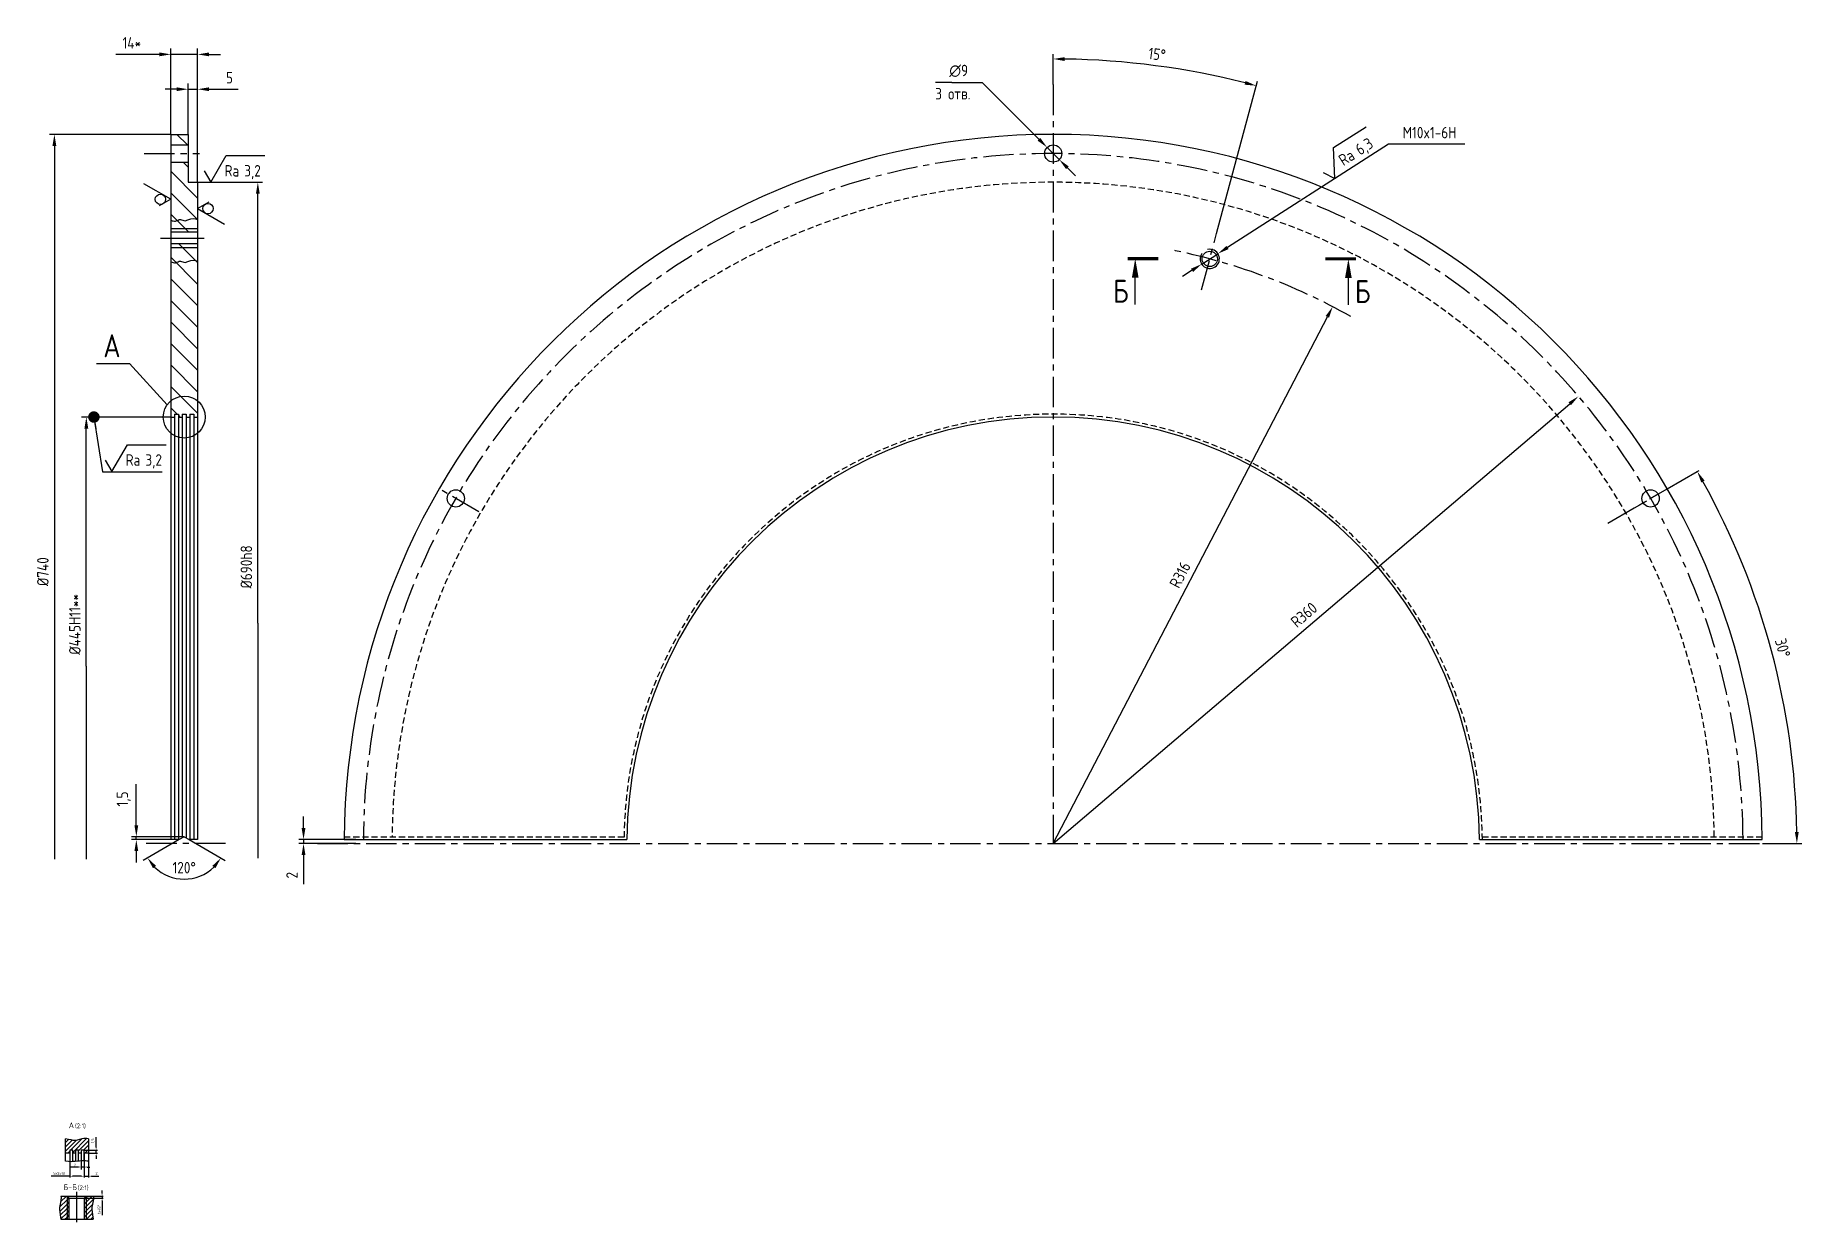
# Model space of a CAD drawing. Header units: millimetres. Extents: x -3764 to 1720, y -171 to 448.
# Drawn here: x 798 to 1720, y -171 to 448 of the extents above.
import ezdxf
from ezdxf.enums import TextEntityAlignment as Align

# ---------------------------------------------------------------- set-up
doc = ezdxf.new("R2010")
doc.units = ezdxf.units.MM
doc.header["$LTSCALE"] = 0.5
doc.linetypes.add('CENTER', pattern=[50.8, 31.75, -6.35, 6.35, -6.35])
doc.linetypes.add('HIDDEN', pattern=[9.525, 6.35, -3.175])
for name, color, linetype in [('Bord', 1, 'Continuous'), ('Cen', 5, 'CENTER'), ('Con', 6, 'Continuous'), ('Cont', 6, 'Continuous'), ('Dim', 7, 'Continuous'), ('Hatch', 2, 'Continuous'), ('Hide', 2, 'HIDDEN'), ('Text', 3, 'Continuous'), ('Textb', 6, 'Continuous')]:
    doc.layers.add(name, color=color, linetype=linetype)
doc.styles.add('Style1', font='romans.shx', dxfattribs={"width": 0.8})
doc.dimstyles.new('Copy of Dia2', dxfattribs={"dimscale": 2, "dimtxt": 3, "dimasz": 3, "dimexe": 1.25, "dimexo": 0.625, "dimgap": 1.5, "dimtad": 1, "dimtoh": 1, "dimdec": 0, "dimtxsty": 'Style1', "dimcen": 2.5, "dimse1": 1, "dimclrt": 3, "dimadec": 0, "dimazin": 0, "dimtfac": 1, "dimtdec": 0, "dimtmove": 0, "dimatfit": 2, "dimfxl": 1, "dimarcsym": 0})
doc.dimstyles.new('Dia_2', dxfattribs={"dimscale": 2, "dimtxt": 3, "dimasz": 3, "dimexe": 1.25, "dimexo": 0.625, "dimgap": 1.5, "dimtad": 1, "dimtoh": 1, "dimdec": 0, "dimtxsty": 'Style1', "dimcen": 2.5, "dimclrt": 3, "dimadec": 0, "dimazin": 0, "dimtfac": 1, "dimtdec": 0, "dimtmove": 0, "dimatfit": 3, "dimfxl": 1, "dimarcsym": 0})
doc.dimstyles.new('LIN 2', dxfattribs={"dimscale": 2, "dimtxt": 3, "dimasz": 3, "dimexe": 1.5, "dimexo": 0, "dimgap": 1.5, "dimtad": 1, "dimdec": 0, "dimrnd": 1, "dimdsep": 46, "dimtxsty": 'Style1', "dimcen": 0, "dimdle": 2, "dimclrd": 256, "dimclrt": 3, "dimadec": 0, "dimazin": 0, "dimtfac": 0.666667, "dimtdec": 0, "dimtmove": 0, "dimatfit": 2, "dimfxl": 1, "dimtvp": 0.833333, "dimtolj": 1, "dimtzin": 0, "dimarcsym": 0})
doc.dimstyles.new('Lin_0.5', dxfattribs={"dimscale": 0.5, "dimtxt": 3, "dimasz": 3, "dimexe": 1.25, "dimexo": 0, "dimgap": 1.5, "dimtad": 1, "dimtxsty": 'Style1', "dimcen": 2.5, "dimclrt": 3, "dimadec": 0, "dimazin": 0, "dimtfac": 1, "dimtmove": 0, "dimatfit": 3, "dimldrblk": 'DOT', "dimfxl": 1, "dimarcsym": 0})
doc.dimstyles.new('Lin_2', dxfattribs={"dimscale": 2, "dimtxt": 3, "dimasz": 3, "dimexe": 1.25, "dimexo": 0, "dimgap": 1.5, "dimtad": 1, "dimdec": 1, "dimtxsty": 'Style1', "dimcen": 2.5, "dimclrt": 3, "dimadec": 0, "dimazin": 0, "dimtfac": 1, "dimtdec": 1, "dimtmove": 0, "dimatfit": 3, "dimldrblk": 'DOT', "dimfxl": 1, "dimarcsym": 0})

# ---------------------------------------------------------------- blocks, each defined once
blk = doc.blocks.new('*D14')
at = {"layer": 'Defpoints', "color": 0, "transparency": 16777216}
for p in [(815.42, -158.36), (828.18, -157.36), (832.73, -158.36)]:
    blk.add_point(p, dxfattribs=at)
at = {"layer": 'Dim', "color": 0, "lineweight": -2, "transparency": 16777216}
for p, q in [((832.73, -155.86), (832.73, -154.36)), ((815.42, -158.36), (833.35, -158.36)), ((828.18, -157.36), (833.35, -157.36)), ((832.73, -157.36), (832.73, -158.36)), ((832.73, -159.86), (832.73, -167.2))]:
    blk.add_line(p, q, dxfattribs=at)
at = {"layer": 'Dim', "color": 0, "transparency": 16777216}
for points in [[(832.48, -155.86), (832.98, -155.86), (832.73, -157.36)], [(832.48, -159.86), (832.98, -159.86), (832.73, -158.36)]]:
    blk.add_solid(points, dxfattribs=at)
at = {"layer": 'Dim', "color": 3, "transparency": 16777216, "insert": (831.23, -164.28), "char_height": 1.5, "attachment_point": 5, "rotation": 90, "style": 'Style1'}
blk.add_mtext('1x45°', dxfattribs=at)
blk = doc.blocks.new('_Dot')
at = {"color": 0, "linetype": 'ByBlock', "lineweight": -2}
blk.add_line((-0.5, 0), (-1, 0), dxfattribs=at)
at = {"color": 0, "linetype": 'ByBlock', "const_width": 0.5}
blk.add_lwpolyline([(-0.25, 0, 1), (0.25, 0, 1)], format="xyb", close=True, dxfattribs=at)
blk = doc.blocks.new('*D16')
at = {"layer": 'Defpoints', "color": 0, "transparency": 16777216}
for p in [(825.66, -134.85), (823.38, -139.85), (825.66, -146.92)]:
    blk.add_point(p, dxfattribs=at)
at = {"layer": 'Dim', "color": 0, "lineweight": -2, "transparency": 16777216}
for p, q in [((825.66, -134.85), (825.66, -147.55)), ((821.88, -146.92), (820.38, -146.92)), ((823.38, -139.85), (823.38, -147.55)), ((823.38, -146.92), (825.66, -146.92)), ((827.16, -146.92), (830.96, -146.92))]:
    blk.add_line(p, q, dxfattribs=at)
at = {"layer": 'Dim', "color": 0, "transparency": 16777216}
for points in [[(821.88, -146.67), (821.88, -147.17), (823.38, -146.92)], [(827.16, -146.67), (827.16, -147.17), (825.66, -146.92)]]:
    blk.add_solid(points, dxfattribs=at)
at = {"layer": 'Dim', "color": 3, "transparency": 16777216, "insert": (829.81, -145.42), "char_height": 1.5, "attachment_point": 5, "style": 'Style1'}
blk.add_mtext('2', dxfattribs=at)
blk = doc.blocks.new('*D17')
at = {"layer": 'Defpoints', "color": 0, "transparency": 16777216}
for p in [(815.88, -134.85), (815.88, -146.92), (823.38, -139.85)]:
    blk.add_point(p, dxfattribs=at)
at = {"layer": 'Dim', "color": 0, "lineweight": -2, "transparency": 16777216}
for p, q in [((815.88, -134.85), (815.88, -147.55)), ((815.88, -146.92), (806.2, -146.92)), ((821.88, -146.92), (817.38, -146.92)), ((823.38, -139.85), (823.38, -147.55))]:
    blk.add_line(p, q, dxfattribs=at)
at = {"layer": 'Dim', "color": 0, "transparency": 16777216}
for points in [[(817.38, -146.67), (817.38, -147.17), (815.88, -146.92)], [(821.88, -146.67), (821.88, -147.17), (823.38, -146.92)]]:
    blk.add_solid(points, dxfattribs=at)
at = {"layer": 'Dim', "color": 3, "transparency": 16777216, "insert": (810.29, -145.42), "char_height": 1.5, "attachment_point": 5, "style": 'Style1'}
blk.add_mtext('5x2=10', dxfattribs=at)
blk = doc.blocks.new('*D18')
at = {"layer": 'Defpoints', "color": 0, "transparency": 16777216}
for p in [(823.38, -133.35), (825.63, -134.85), (829.62, -133.35)]:
    blk.add_point(p, dxfattribs=at)
at = {"layer": 'Dim', "color": 0, "lineweight": -2, "transparency": 16777216}
for p, q in [((829.62, -131.85), (829.62, -126.51)), ((823.38, -133.35), (830.25, -133.35)), ((825.63, -134.85), (830.25, -134.85)), ((829.62, -134.85), (829.62, -133.35)), ((829.62, -136.35), (829.62, -137.85))]:
    blk.add_line(p, q, dxfattribs=at)
at = {"layer": 'Dim', "color": 0, "transparency": 16777216}
for points in [[(829.37, -131.85), (829.87, -131.85), (829.62, -133.35)], [(829.37, -136.35), (829.87, -136.35), (829.62, -134.85)]]:
    blk.add_solid(points, dxfattribs=at)
at = {"layer": 'Dim', "color": 3, "transparency": 16777216, "insert": (827.98, -128.43), "char_height": 1.5, "attachment_point": 5, "rotation": 90, "style": 'Style1'}
blk.add_mtext('1,5', dxfattribs=at)
blk = doc.blocks.new('ZNAK01')
at = {"layer": 'Textb', "style": 'Style1', "width": 0.8}
blk.add_attdef('А', text='', height=6, dxfattribs=at).set_placement((4, 0), align=Align.RIGHT)
blk.add_attdef('SC(1)', (5.1, 0), '', height=5, dxfattribs=at)
blk = doc.blocks.new('ZNAK02')
at = {"layer": 'Textb', "style": 'Style1', "width": 0.8}
blk.add_attdef('А-А', text='', height=6, dxfattribs=at).set_placement((13.9, -0.1), align=Align.RIGHT)
blk.add_attdef('SC(1)', (14.9, -0.1), '', height=5, dxfattribs=at)
blk = doc.blocks.new('*D42')
at = {"layer": 'Defpoints', "color": 0, "transparency": 16777216}
for p in [(1415.01, 334.42), (1406.59, 329.02)]:
    blk.add_point(p, dxfattribs=at)
at = {"layer": 'Dim', "color": 0, "lineweight": -2, "transparency": 16777216}
for p, q in [((1504.11, 391.63), (1420.06, 337.66)), ((1543.91, 391.63), (1504.11, 391.63)), ((1406.59, 329.02), (1415.01, 334.42)), ((1401.54, 325.77), (1396.49, 322.53))]:
    blk.add_line(p, q, dxfattribs=at)
at = {"layer": 'Dim', "color": 0, "transparency": 16777216}
for points in [[(1419.52, 338.5), (1420.6, 336.82), (1415.01, 334.42)], [(1401, 326.62), (1402.08, 324.93), (1406.59, 329.02)]]:
    blk.add_solid(points, dxfattribs=at)
at = {"layer": 'Dim', "color": 3, "transparency": 16777216, "insert": (1525.51, 397.63), "char_height": 6, "attachment_point": 5, "style": 'Style1'}
blk.add_mtext('M10x1-6H', dxfattribs=at)
blk = doc.blocks.new('sherISO_03')
at = {"layer": 'Text'}
blk.add_line((4.04, 7), (14.12, 7), dxfattribs=at)
blk.add_lwpolyline([(-1.73, 3), (0, 0), (4.04, 7)], dxfattribs=at)
at = {"layer": 'Text', "style": 'Style1', "width": 0.8}
blk.add_text('Ra', height=3, dxfattribs=at).set_placement((3.58, 1.5))
blk.add_attdef('6,3', (8.73, 1.5), '', height=3, dxfattribs=at)
blk = doc.blocks.new('razrez06')
at = {"layer": 'Text', "const_width": 0.8}
blk.add_lwpolyline([(2, 0), (-6, 0)], dxfattribs=at)
at = {"layer": 'Text'}
blk.add_lwpolyline([(0, 0, 0, 1.76, 0), (0, -5, 1.76, 1.76, 0)], format="xyseb", dxfattribs=at)
blk.add_lwpolyline([(0, -12), (0, -5)], dxfattribs=at)
at = {"layer": 'Textb', "style": 'Style1', "width": 0.8}
blk.add_attdef('А', (1.7, -11.5), '', height=6, dxfattribs=at)
blk = doc.blocks.new('razrez05')
at = {"layer": 'Text', "const_width": 0.8}
blk.add_lwpolyline([(-2, 0), (6, 0)], dxfattribs=at)
at = {"layer": 'Text'}
blk.add_lwpolyline([(0, 0, 0, 1.76, 0), (0, -5, 1.76, 1.76, 0)], format="xyseb", dxfattribs=at)
blk.add_lwpolyline([(0, -12), (0, -5)], dxfattribs=at)
at = {"layer": 'Textb', "style": 'Style1', "width": 0.8}
blk.add_attdef('А', text='', height=6, dxfattribs=at).set_placement((-1.7, -11.5, 39), align=Align.RIGHT)
blk = doc.blocks.new('*D43')
at = {"layer": 'Defpoints', "color": 0, "transparency": 16777216}
for p in [(1325.89, 389.88), (1332.25, 383.52)]:
    blk.add_point(p, dxfattribs=at)
at = {"layer": 'Dim', "color": 0, "lineweight": -2, "transparency": 16777216}
for p, q in [((1276.11, 423.83), (1291.93, 423.83)), ((1291.93, 423.83), (1321.64, 394.12)), ((1332.25, 383.52), (1325.89, 389.88)), ((1336.49, 379.27), (1340.74, 375.03))]:
    blk.add_line(p, q, dxfattribs=at)
at = {"layer": 'Dim', "color": 0, "transparency": 16777216}
for points in [[(1322.35, 394.83), (1320.94, 393.42), (1325.89, 389.88)], [(1337.2, 379.98), (1335.79, 378.57), (1332.25, 383.52)]]:
    blk.add_solid(points, dxfattribs=at)
at = {"layer": 'Dim', "color": 3, "transparency": 16777216, "insert": (1279.76, 429.83), "char_height": 6, "attachment_point": 5, "style": 'Style1'}
blk.add_mtext('∅9', dxfattribs=at)
blk = doc.blocks.new('*D44')
at = {"layer": 'Defpoints', "color": 0, "transparency": 16777216}
for p in [(1400.15, 429.82), (1329.07, 422.66), (1414.37, 345.05), (1406.49, 315.63), (1329.07, 26.7)]:
    blk.add_point(p, dxfattribs=at)
at = {"layer": 'Dim', "color": 0, "linetype": 'ByBlock', "lineweight": -2, "transparency": 16777216}
for p, q in [((1329.07, 422.66), (1329.07, 438.54)), ((1414.37, 345.05), (1435.66, 424.5))]:
    blk.add_line(p, q, dxfattribs=at)
blk.add_arc((1329.07, 26.7), 409.34, 75.83983, 89.16017, dxfattribs=at)
at = {"layer": 'Dim', "color": 0, "transparency": 16777216}
for points in [[(1335.06, 434.99), (1335.08, 436.99), (1329.07, 436.04)], [(1429.46, 424.57), (1428.96, 422.63), (1435.01, 422.09)]]:
    blk.add_solid(points, dxfattribs=at)
at = {"layer": 'Dim', "color": 3, "transparency": 16777216, "insert": (1383.28, 438.48), "char_height": 6, "attachment_point": 5, "rotation": 352.5, "style": 'Style1'}
blk.add_mtext('15°', dxfattribs=at)
blk = doc.blocks.new('*D45')
at = {"layer": 'Defpoints', "color": 0, "transparency": 16777216}
for p in [(1474.91, 306.78), (1329.07, 26.7)]:
    blk.add_point(p, dxfattribs=at)
at = {"layer": 'Dim', "color": 0, "lineweight": -2, "transparency": 16777216}
blk.add_line((1329.07, 26.7), (1472.14, 301.46), dxfattribs=at)
at = {"layer": 'Dim', "color": 0, "transparency": 16777216}
blk.add_solid([(1471.26, 301.92), (1473.03, 301), (1474.91, 306.78)], dxfattribs=at)
at = {"layer": 'Dim', "color": 3, "transparency": 16777216, "insert": (1395.28, 166.85), "char_height": 6, "attachment_point": 5, "rotation": 62.49328, "style": 'Style1'}
blk.add_mtext('R316', dxfattribs=at)
blk = doc.blocks.new('*D46')
at = {"layer": 'Defpoints', "color": 0, "transparency": 16777216}
for p in [(1649.48, 211.73), (1711.28, 94.1), (945.13, 26.7), (1329, 26.7), (1712.88, 26.7)]:
    blk.add_point(p, dxfattribs=at)
at = {"layer": 'Dim', "color": 0, "lineweight": -2, "transparency": 16777216}
blk.add_line((1714.13, 26.7), (1719.68, 26.7), dxfattribs=at)
blk.add_arc((1329, 26.7), 388.17, 0.88563, 29.11437, dxfattribs=at)
at = {"layer": 'Dim', "color": 0, "transparency": 16777216}
for points in [[(1667.26, 215.07), (1669, 216.06), (1665.17, 220.78)], [(1718.13, 32.7), (1716.13, 32.69), (1717.18, 26.7)]]:
    blk.add_solid(points, dxfattribs=at)
at = {"layer": 'Dim', "color": 3, "transparency": 16777216, "insert": (1709.75, 128.72), "char_height": 6, "attachment_point": 5, "rotation": 285, "style": 'Style1'}
blk.add_mtext('30°', dxfattribs=at)
blk = doc.blocks.new('*D47')
at = {"layer": 'Defpoints', "color": 0, "transparency": 16777216}
for p in [(1603.2, 260.04), (1329.07, 26.7)]:
    blk.add_point(p, dxfattribs=at)
at = {"layer": 'Dim', "color": 0, "lineweight": -2, "transparency": 16777216}
blk.add_line((1329.07, 26.7), (1598.64, 256.16), dxfattribs=at)
at = {"layer": 'Dim', "color": 0, "transparency": 16777216}
blk.add_solid([(1597.99, 256.92), (1599.28, 255.39), (1603.2, 260.04)], dxfattribs=at)
at = {"layer": 'Dim', "color": 3, "transparency": 16777216, "insert": (1459.96, 145.99), "char_height": 6, "attachment_point": 5, "rotation": 40.40501, "style": 'Style1'}
blk.add_mtext('R360', dxfattribs=at)
blk = doc.blocks.new('*D48')
at = {"layer": 'Defpoints', "color": 0, "transparency": 16777216}
for p in [(868.58, 438.44), (868.58, 396.7), (882.58, 371.7)]:
    blk.add_point(p, dxfattribs=at)
at = {"layer": 'Dim', "lineweight": -2, "transparency": 16777216}
for p, q in [((862.58, 438.44), (839.84, 438.44)), ((882.58, 438.44), (868.58, 438.44)), ((888.58, 438.44), (894.58, 438.44))]:
    blk.add_line(p, q, dxfattribs=at)
at = {"layer": 'Dim', "color": 0, "lineweight": -2, "transparency": 16777216}
for p, q in [((868.58, 396.7), (868.58, 441.44)), ((882.58, 371.7), (882.58, 441.44))]:
    blk.add_line(p, q, dxfattribs=at)
at = {"layer": 'Dim', "transparency": 16777216}
for points in [[(862.58, 439.44), (862.58, 437.44), (868.58, 438.44)], [(888.58, 439.44), (888.58, 437.44), (882.58, 438.44)]]:
    blk.add_solid(points, dxfattribs=at)
at = {"layer": 'Dim', "color": 3, "transparency": 16777216, "insert": (848.21, 444.44), "char_height": 6, "attachment_point": 5, "style": 'Style1'}
blk.add_mtext('\\A1;14*', dxfattribs=at)
blk = doc.blocks.new('sherISO_09')
at = {"layer": 'Text'}
for q in [(4.04, 7), (-1.73, 3)]:
    blk.add_line((0, 0), q, dxfattribs=at)
blk.add_circle((0, 2.71), 1.35, dxfattribs=at)
blk = doc.blocks.new('*D49')
at = {"layer": 'Defpoints', "color": 0, "transparency": 16777216}
for p in [(872.98, 28.7), (875.58, 30.2), (875.58, 30.2), (878.18, 28.7), (868.01, 9.4)]:
    blk.add_point(p, dxfattribs=at)
at = {"layer": 'Dim', "color": 0, "lineweight": -2, "transparency": 16777216}
for p, q in [((872.98, 28.7), (854.24, 17.88)), ((878.18, 28.7), (896.91, 17.88))]:
    blk.add_line(p, q, dxfattribs=at)
blk.add_arc((875.58, 30.2), 22.14, 225.57825, 314.42175, dxfattribs=at)
at = {"layer": 'Dim', "color": 0, "transparency": 16777216}
for points in [[(859.29, 13.77), (860.88, 15), (856.41, 19.13)], [(890.28, 15), (891.86, 13.77), (894.75, 19.13)]]:
    blk.add_solid(points, dxfattribs=at)
at = {"layer": 'Dim', "color": 3, "transparency": 16777216, "insert": (875.58, 14.06), "char_height": 6, "attachment_point": 5, "style": 'Style1'}
blk.add_mtext('120°', dxfattribs=at)
blk = doc.blocks.new('*D50')
at = {"layer": 'Defpoints', "color": 0, "transparency": 16777216}
for p in [(850.59, 30.2), (868.58, 28.7), (875.58, 30.2)]:
    blk.add_point(p, dxfattribs=at)
at = {"layer": 'Dim', "color": 0, "lineweight": -2, "transparency": 16777216}
for p, q in [((850.59, 36.2), (850.59, 57.57)), ((875.58, 30.2), (848.09, 30.2)), ((868.58, 28.7), (848.09, 28.7)), ((850.59, 28.7), (850.59, 30.2)), ((850.59, 22.7), (850.59, 16.7))]:
    blk.add_line(p, q, dxfattribs=at)
at = {"layer": 'Dim', "color": 0, "transparency": 16777216}
for points in [[(849.59, 36.2), (851.59, 36.2), (850.59, 30.2)], [(849.59, 22.7), (851.59, 22.7), (850.59, 28.7)]]:
    blk.add_solid(points, dxfattribs=at)
at = {"layer": 'Dim', "color": 3, "transparency": 16777216, "insert": (844.02, 49.88), "char_height": 6, "attachment_point": 5, "rotation": 90, "style": 'Style1'}
blk.add_mtext('1,5', dxfattribs=at)
blk = doc.blocks.new('*D51')
at = {"layer": 'Defpoints', "color": 0, "transparency": 16777216}
for p in [(824.5, 249.2), (868.58, 249.2), (829.6, 119.2)]:
    blk.add_point(p, dxfattribs=at)
at = {"layer": 'Dim', "color": 0, "lineweight": -2, "transparency": 16777216}
for p, q in [((868.58, 249.2), (822, 249.2)), ((824.5, 119.2), (824.5, 243.2))]:
    blk.add_line(p, q, dxfattribs=at)
at = {"layer": 'Dim', "color": 0, "transparency": 16777216}
blk.add_solid([(823.5, 243.2), (825.5, 243.2), (824.5, 249.2)], dxfattribs=at)
at = {"layer": 'Dim', "color": 3, "transparency": 16777216, "insert": (818.5, 141.02), "char_height": 6, "attachment_point": 5, "rotation": 90, "style": 'Style1'}
blk.add_mtext('%%c445H11**', dxfattribs=at)
blk = doc.blocks.new('_None')
blk = doc.blocks.new('sherISO_04')
at = {"layer": 'Text'}
blk.add_line((4.04, 7), (14.12, 7), dxfattribs=at)
blk.add_lwpolyline([(-1.73, 3), (0, 0), (4.04, 7)], dxfattribs=at)
at = {"layer": 'Text', "style": 'Style1', "width": 0.8}
blk.add_text('Ra', height=3, dxfattribs=at).set_placement((3.58, 1.5))
blk.add_attdef('3,2', (8.73, 1.5), '', height=3, dxfattribs=at)
blk = doc.blocks.new('*D52')
at = {"layer": 'Defpoints', "color": 0, "transparency": 16777216}
for p in [(882.58, 420.25), (877.58, 396.7), (882.58, 396.7)]:
    blk.add_point(p, dxfattribs=at)
at = {"layer": 'Dim', "lineweight": -2, "transparency": 16777216}
for p, q in [((871.58, 420.25), (865.58, 420.25)), ((877.58, 420.25), (882.58, 420.25)), ((888.58, 420.25), (903.78, 420.25))]:
    blk.add_line(p, q, dxfattribs=at)
at = {"layer": 'Dim', "color": 0, "lineweight": -2, "transparency": 16777216}
for p, q in [((877.58, 396.7), (877.58, 423.25)), ((882.58, 396.7), (882.58, 423.25))]:
    blk.add_line(p, q, dxfattribs=at)
at = {"layer": 'Dim', "transparency": 16777216}
for points in [[(871.58, 421.25), (871.58, 419.25), (877.58, 420.25)], [(888.58, 421.25), (888.58, 419.25), (882.58, 420.25)]]:
    blk.add_solid(points, dxfattribs=at)
at = {"layer": 'Dim', "color": 3, "transparency": 16777216, "insert": (899.18, 426.25), "char_height": 6, "attachment_point": 5, "style": 'Style1'}
blk.add_mtext('\\A1;5', dxfattribs=at)
blk = doc.blocks.new('*D53')
at = {"layer": 'Defpoints', "color": 0, "transparency": 16777216}
for p in [(882.58, 371.7), (914, 371.7), (886.67, 141.7)]:
    blk.add_point(p, dxfattribs=at)
at = {"layer": 'Dim', "color": 0, "lineweight": -2, "transparency": 16777216}
for p, q in [((882.58, 371.7), (916.5, 371.7)), ((914, 141.7), (914, 365.7))]:
    blk.add_line(p, q, dxfattribs=at)
at = {"layer": 'Dim', "color": 0, "transparency": 16777216}
blk.add_solid([(913, 365.7), (915, 365.7), (914, 371.7)], dxfattribs=at)
at = {"layer": 'Dim', "color": 3, "transparency": 16777216, "insert": (908, 170.99), "char_height": 6, "attachment_point": 5, "rotation": 90, "style": 'Style1'}
blk.add_mtext('%%c690h8', dxfattribs=at)
blk = doc.blocks.new('*D54')
at = {"layer": 'Defpoints', "color": 0, "transparency": 16777216}
for p in [(868.58, 396.7), (807.82, 146.7), (829.6, 146.7)]:
    blk.add_point(p, dxfattribs=at)
at = {"layer": 'Dim', "color": 0, "lineweight": -2, "transparency": 16777216}
for p, q in [((868.58, 396.7), (805.32, 396.7)), ((807.82, 390.7), (807.82, 146.7))]:
    blk.add_line(p, q, dxfattribs=at)
at = {"layer": 'Dim', "color": 0, "transparency": 16777216}
blk.add_solid([(806.82, 390.7), (808.82, 390.7), (807.82, 396.7)], dxfattribs=at)
at = {"layer": 'Dim', "color": 3, "transparency": 16777216, "insert": (801.82, 168.54), "char_height": 6, "attachment_point": 5, "rotation": 90, "style": 'Style1'}
blk.add_mtext('%%c740', dxfattribs=at)
blk = doc.blocks.new('*D55')
at = {"layer": 'Defpoints', "color": 0, "transparency": 16777216}
for p in [(965.1, 28.7), (937.85, 26.7), (965.1, 26.7)]:
    blk.add_point(p, dxfattribs=at)
at = {"layer": 'Dim', "color": 0, "lineweight": -2, "transparency": 16777216}
for p, q in [((937.85, 34.7), (937.85, 40.7)), ((965.1, 28.7), (935.35, 28.7)), ((937.85, 28.7), (937.85, 26.7)), ((965.1, 26.7), (935.35, 26.7)), ((937.85, 20.7), (937.85, 5.5))]:
    blk.add_line(p, q, dxfattribs=at)
at = {"layer": 'Dim', "color": 0, "transparency": 16777216}
for points in [[(936.85, 34.7), (938.85, 34.7), (937.85, 28.7)], [(936.85, 20.7), (938.85, 20.7), (937.85, 26.7)]]:
    blk.add_solid(points, dxfattribs=at)
at = {"layer": 'Dim', "color": 3, "transparency": 16777216, "insert": (931.85, 10.1), "char_height": 6, "attachment_point": 5, "rotation": 90, "style": 'Style1'}
blk.add_mtext('2', dxfattribs=at)

msp = doc.modelspace()

# ---------------------------------------------------------------- hatches: boundary and pattern name
at = {"layer": 'Hatch'}
h = msp.add_hatch(dxfattribs=at)
h.set_pattern_fill('ANSI31', color=256, scale=2.5, angle=90, style=0)
h.paths.add_polyline_path([(877.578, 396.698), (868.578, 396.698), (868.578, 391.198), (877.578, 391.198)])
edge = h.paths.add_edge_path()
edge.add_line((877.578, 382.198), (868.578, 382.198))
edge.add_line((868.578, 382.198), (868.578, 351.877))
edge.add_spline(control_points=[(868.578, 351.877), (869.431, 351.589), (871.162, 351.004), (873.551, 352.932), (875.913, 351.095), (878.761, 353.013), (881.004, 352.763), (882.578, 352.352)], knot_values=[0, 0, 0, 0, 2.5612789, 5.2022259, 7.6945118, 9.7749661, 14.4352393, 14.4352393, 14.4352393, 14.4352393], degree=3, periodic=0)
edge.add_line((882.578, 352.352), (882.578, 371.698))
edge.add_line((882.578, 371.698), (877.578, 371.698))
edge.add_line((877.578, 371.698), (877.578, 382.198))
edge = h.paths.add_edge_path()
edge.add_spline(control_points=[(882.578, 352.352), (881.004, 352.763), (878.761, 353.013), (875.913, 351.095), (873.551, 352.932), (871.162, 351.004), (869.431, 351.589), (868.578, 351.877)], knot_values=[0, 0, 0, 0, 4.6602732, 6.7407275, 9.2330133, 11.8739604, 14.4352393, 14.4352393, 14.4352393, 14.4352393], degree=3, periodic=0)
edge.add_line((868.578, 351.877), (868.578, 347.622))
edge.add_line((868.578, 347.622), (882.578, 347.622))
edge.add_line((882.578, 347.622), (882.578, 352.352))
h.paths.add_polyline_path([(882.578, 347.622), (868.578, 347.622), (868.578, 345.622), (882.578, 345.622)])
h.paths.add_polyline_path([(882.578, 339.622), (868.578, 339.622), (868.578, 337.622), (882.578, 337.622)])
edge = h.paths.add_edge_path()
edge.add_line((882.578, 337.622), (868.578, 337.622))
edge.add_line((868.578, 337.622), (868.578, 330.153))
edge.add_spline(control_points=[(868.578, 330.153), (869.431, 329.865), (871.162, 329.28), (873.551, 331.209), (875.913, 329.372), (878.761, 331.29), (881.004, 331.04), (882.578, 330.629)], knot_values=[0, 0, 0, 0, 2.5612789, 5.2022259, 7.6945118, 9.7749661, 14.4352393, 14.4352393, 14.4352393, 14.4352393], degree=3, periodic=0)
edge.add_line((882.578, 330.629), (882.578, 337.622))
edge = h.paths.add_edge_path()
edge.add_spline(control_points=[(882.578, 330.629), (881.004, 331.04), (878.761, 331.29), (875.913, 329.372), (873.551, 331.209), (871.162, 329.28), (869.431, 329.865), (868.578, 330.153)], knot_values=[0, 0, 0, 0, 4.6602732, 6.7407275, 9.2330133, 11.8739604, 14.4352393, 14.4352393, 14.4352393, 14.4352393], degree=3, periodic=0)
edge.add_line((868.578, 330.153), (868.578, 257.603))
edge.add_arc((875.578, 249.198), 10.938, 50.209227, 129.790773, ccw=False)
edge.add_line((882.578, 257.603), (882.578, 330.629))
h.paths.add_polyline_path([(868.578, 257.603), (868.578, 249.198), (870.578, 249.198), (870.578, 250.698), (872.578, 250.698), (872.578, 249.198), (874.578, 249.198), (874.578, 250.698), (876.578, 250.698), (876.578, 249.198), (878.578, 249.198), (878.578, 250.698), (880.578, 250.698), (880.578, 249.198), (882.578, 249.198), (882.578, 257.603, 0.3619039)])
h = msp.add_hatch(dxfattribs=at)
h.set_pattern_fill('ANSI31', color=256, scale=0.5, angle=180, style=0)
h.set_pattern_definition([(225, (1625.7961, -242.1077), (1.122532, -1.122532), [])])
edge = h.paths.add_edge_path()
edge.add_spline(control_points=[(825.631, -127.364), (824.173, -127.285), (822.184, -127.146), (818.843, -128.986), (815.963, -127.768), (813.631, -127.451)], knot_values=[3.5392011, 3.5392011, 3.5392011, 3.5392011, 4.956385, 9.6903332, 13.7734699, 13.7734699, 13.7734699, 13.7734699], degree=3, periodic=0)
edge.add_line((813.631, -127.451), (813.631, -134.849))
edge.add_line((813.631, -134.849), (815.881, -134.849))
edge.add_line((815.881, -134.849), (815.881, -133.349))
edge.add_line((815.881, -133.349), (817.381, -133.349))
edge.add_line((817.381, -133.349), (817.381, -134.849))
edge.add_line((817.381, -134.849), (818.881, -134.849))
edge.add_line((818.881, -134.849), (818.881, -133.349))
edge.add_line((818.881, -133.349), (820.381, -133.349))
edge.add_line((820.381, -133.349), (820.381, -134.849))
edge.add_line((820.381, -134.849), (821.881, -134.849))
edge.add_line((821.881, -134.849), (821.881, -133.349))
edge.add_line((821.881, -133.349), (823.381, -133.349))
edge.add_line((823.381, -133.349), (823.381, -134.849))
edge.add_line((823.381, -134.849), (825.631, -134.849))
edge.add_line((825.631, -134.849), (825.631, -127.364))

# ---------------------------------------------------------------- linework, layer by layer
at = {"layer": 'Bord'}
for p, q in [((868.578, 347.622), (882.578, 347.622)), ((868.578, 337.622), (882.578, 337.622)), ((814.416, -157.362), (814.416, -169.362)), ((824.416, -157.362), (824.416, -169.362))]:
    msp.add_line(p, q, dxfattribs=at)
msp.add_arc((1410.8, 331.718), 5, 145.522295, 103.349797, dxfattribs=at)
for points, knots in [([(868.578, 351.877), (869.431, 351.589), (871.162, 351.004), (873.551, 352.932), (875.913, 351.095), (878.761, 353.013), (881.004, 352.763), (882.578, 352.352)], [0, 0, 0, 0, 2.5612789, 5.2022259, 7.6945118, 9.7749661, 14.4352393, 14.4352393, 14.4352393, 14.4352393]), ([(868.578, 330.153), (869.431, 329.865), (871.162, 329.28), (873.551, 331.209), (875.913, 329.372), (878.761, 331.29), (881.004, 331.04), (882.578, 330.629)], [0, 0, 0, 0, 2.5612789, 5.2022259, 7.6945118, 9.7749661, 14.4352393, 14.4352393, 14.4352393, 14.4352393]), ([(825.631, -127.364), (824.173, -127.285), (822.184, -127.146), (818.843, -128.986), (815.963, -127.768), (813.631, -127.451)], [3.5392011, 3.5392011, 3.5392011, 3.5392011, 4.956385, 9.6903332, 13.7734699, 13.7734699, 13.7734699, 13.7734699]), ([(825.631, -139.077), (824.173, -138.998), (822.184, -138.859), (818.881, -139.201), (815.963, -139.481), (813.631, -139.164)], [3.5392011, 3.5392011, 3.5392011, 3.5392011, 4.956385, 9.6903332, 13.7734699, 13.7734699, 13.7734699, 13.7734699]), ([(811.27, -157.362), (811.351, -158.15), (811.278, -160.169), (810.126, -163.457), (810.761, -165.928), (811.137, -169.362)], [2.7691199, 2.7691199, 2.7691199, 2.7691199, 5.0923541, 8.578786, 12.9351319, 12.9351319, 12.9351319, 12.9351319]), ([(828.178, -157.362), (828.26, -158.15), (828.186, -160.17), (827.006, -163.456), (827.651, -165.927), (828.033, -169.362)], [2.7687607, 2.7687607, 2.7687607, 2.7687607, 5.0923541, 8.5820876, 12.9410213, 12.9410213, 12.9410213, 12.9410213])]:
    msp.add_open_spline(points, degree=3, knots=knots, dxfattribs=at)
at = {"layer": 'Cen'}
for p, q in [((1329.069, 422.665), (1329.069, 26.697)), ((854.662, 386.698), (883.579, 386.698)), ((1406.489, 315.63), (1414.371, 345.046)), ((1029.382, 199.76), (1008.655, 211.726)), ((1618.516, 193.847), (1649.484, 211.726)), ((1625.052, 197.621), (1649.484, 211.726)), ((897.05, 26.697), (854.045, 26.697)), ((945.131, 26.697), (1712.875, 26.697)), ((819.416, -155.061), (819.416, -171.181))]:
    msp.add_line(p, q, dxfattribs=at)
at = {"layer": 'Cen', "ltscale": 50}
msp.add_line((863.149, 342.478), (886.078, 342.478), dxfattribs=at)
at = {"layer": 'Cen'}
for radius, start, end in [(360.002, 0.31831, 179.68169), (315.781, 60.536022, 78.92766)]:
    msp.add_arc((1329.069, 26.697), radius, start, end, dxfattribs=at)
at = {"layer": 'Con'}
for p, q in [((868.578, 391.198), (877.578, 391.198)), ((868.578, 382.198), (877.578, 382.198))]:
    msp.add_line(p, q, dxfattribs=at)
at = {"layer": 'Cont'}
for p, q in [((868.578, 396.698), (868.578, 28.697)), ((868.578, 396.698), (877.578, 396.698)), ((868.578, 396.698), (877.578, 396.698)), ((877.578, 396.698), (877.578, 386.698)), ((877.578, 386.698), (877.578, 371.698)), ((877.578, 371.698), (882.578, 371.698)), ((882.578, 371.698), (882.578, 28.697)), ((882.578, 345.622), (868.578, 345.622)), ((882.578, 339.622), (868.578, 339.622)), ((868.578, 249.198), (870.578, 249.198)), ((870.578, 250.698), (872.578, 250.698)), ((870.578, 250.698), (870.578, 28.697)), ((872.578, 250.698), (872.578, 28.697)), ((872.578, 249.198), (874.578, 249.198)), ((874.578, 250.698), (874.578, 29.619)), ((874.578, 250.698), (876.578, 250.698)), ((876.578, 250.698), (876.578, 29.619)), ((876.578, 249.198), (878.578, 249.198)), ((878.578, 250.698), (878.578, 28.697)), ((878.578, 250.698), (880.578, 250.698)), ((880.578, 250.698), (880.578, 28.697)), ((880.578, 249.198), (882.578, 249.198)), ((872.98, 28.697), (868.578, 28.697)), ((872.98, 28.697), (869.578, 28.697)), ((875.578, 30.197), (872.98, 28.697)), ((875.578, 30.197), (878.176, 28.697)), ((882.578, 28.697), (878.176, 28.697)), ((881.578, 28.697), (878.176, 28.697)), ((959.073, 28.697), (1106.577, 28.697)), ((1551.562, 28.697), (1699.066, 28.697)), ((813.631, -139.164), (813.631, -127.451)), ((825.631, -127.364), (825.679, -139.08)), ((815.881, -134.849), (813.631, -134.849)), ((817.381, -133.349), (815.881, -133.349)), ((815.881, -133.349), (815.881, -139.355)), ((817.381, -139.327), (817.381, -133.349)), ((818.881, -134.849), (817.381, -134.849)), ((820.381, -133.349), (818.881, -133.349)), ((818.881, -133.349), (818.881, -139.195)), ((820.381, -139.055), (820.381, -133.349)), ((821.881, -134.849), (820.381, -134.849)), ((823.381, -133.349), (821.881, -133.349)), ((821.881, -133.349), (821.881, -138.96)), ((823.381, -138.993), (823.381, -133.349)), ((825.631, -134.849), (823.381, -134.849)), ((811.27, -157.362), (828.178, -157.362)), ((814.416, -157.362), (815.416, -158.362)), ((815.416, -158.362), (823.416, -158.362)), ((815.416, -158.362), (815.416, -169.362)), ((824.416, -157.362), (823.416, -158.362)), ((823.416, -158.362), (823.416, -169.362)), ((811.137, -169.362), (828.033, -169.362))]:
    msp.add_line(p, q, dxfattribs=at)
for centre, radius in [((1329.069, 386.698), 4.5), ((1410.8, 331.718), 4), ((1017.315, 206.726), 4.5), ((1640.823, 206.726), 4.5)]:
    msp.add_circle(centre, radius, dxfattribs=at)
for radius, start, end in [(370.002, 0.309707, 179.690293), (222.502, 0.515021, 179.484979)]:
    msp.add_arc((1329.069, 26.697), radius, start, end, dxfattribs=at)
at = {"layer": 'Dim'}
for p, q in [((1276.107, 423.834), (1267.627, 423.834)), ((829.827, 277.097), (846.984, 277.097)), ((866.666, 255.539), (846.984, 277.097)), ((1665.172, 220.784), (1666.236, 221.344)), ((1649.484, 211.726), (1665.172, 220.784)), ((807.82, 146.698), (807.82, 18.447)), ((914.003, 141.698), (914.003, 18.971)), ((824.496, 119.198), (824.496, 18.447)), ((1699.211, 26.697), (1714.125, 26.697)), ((821.881, -134.849), (821.881, -143.381)), ((823.381, -134.849), (823.381, -140.471)), ((820.381, -142.145), (816.294, -142.145)), ((823.381, -142.145), (821.881, -142.145)), ((824.881, -142.145), (826.381, -142.145))]:
    msp.add_line(p, q, dxfattribs=at)
msp.add_circle((875.578, 249.198), 10.938, dxfattribs=at)
for points in [[(820.381, -141.895), (820.381, -142.395), (821.881, -142.145)], [(824.881, -141.895), (824.881, -142.395), (823.381, -142.145)]]:
    msp.add_solid(points, dxfattribs=at)
at = {"layer": 'Hatch'}
for p, q in [((810.525, -163.168), (814.416, -159.276)), ((810.623, -165.315), (814.416, -161.521)), ((810.887, -167.296), (814.416, -163.766)), ((811.084, -160.363), (814.086, -157.362)), ((811.308, -157.894), (811.841, -157.362)), ((814.416, -159.276), (815.374, -158.319)), ((814.416, -161.521), (815.416, -160.521)), ((814.416, -163.766), (815.416, -162.766)), ((814.416, -166.012), (815.416, -165.012)), ((823.416, -159.257), (824.416, -158.257)), ((823.416, -161.502), (824.416, -160.502)), ((823.416, -163.747), (824.416, -162.747)), ((823.416, -165.992), (824.416, -164.992)), ((824.416, -158.257), (825.311, -157.362)), ((824.416, -160.502), (827.556, -157.362)), ((824.416, -162.747), (828.197, -158.966)), ((824.416, -164.992), (827.661, -161.747)), ((824.416, -167.237), (827.407, -164.247)), ((811.066, -169.362), (814.416, -166.012)), ((813.311, -169.362), (814.416, -168.257)), ((814.416, -168.257), (815.416, -167.257)), ((823.416, -168.237), (824.416, -167.237)), ((824.536, -169.362), (827.637, -166.261)), ((826.781, -169.362), (827.901, -168.242))]:
    msp.add_line(p, q, dxfattribs=at)
at = {"layer": 'Hide'}
for p, q in [((959.073, 30.197), (1105.095, 30.197)), ((1553.044, 30.197), (1699.066, 30.197))]:
    msp.add_line(p, q, dxfattribs=at)
for radius, start, end in [(345.002, 0.581269, 179.418731), (224.002, 0.515021, 179.484979)]:
    msp.add_arc((1329.069, 26.697), radius, start, end, dxfattribs=at)

# ---------------------------------------------------------------- block references
at = {"layer": 'Bord', "xscale": 2.0000000000000155, "yscale": 2.0000000000000155, "zscale": 2.0000000000000155, "rotation": 32.45272819891057}
msp.add_blockref('sherISO_03', (1476.106, 373.648), dxfattribs=at).add_auto_attribs({'6,3': '6,3'})
at = {"layer": 'Dim', "xscale": 2, "yscale": 2, "zscale": 2}
for name, p, values in [('sherISO_04', (889.464, 371.698), {'3,2': '3,2'}), ('razrez05', (1371.886, 331.85), {'А': 'Б'}), ('razrez06', (1483.116, 331.684), {'А': 'Б'}), ('sherISO_04', (837.866, 220.769), {'3,2': '3,2'})]:
    msp.add_blockref(name, p, dxfattribs=at).add_auto_attribs(values)
for p, rotation in [((868.578, 362.801), 90), ((882.578, 357.964), 270)]:
    msp.add_blockref('sherISO_09', p, dxfattribs=dict(at, rotation=rotation))
at = {"layer": 'Hatch', "xscale": 0.5, "yscale": 0.5, "zscale": 0.5}
for name, p, values in [('ZNAK01', (816.055, -121.883), {'А': 'А', 'SC(1)': '(2:1)'}), ('ZNAK02', (812.614, -154.121), {'А-А': 'Б-Б', 'SC(1)': '(2:1)'})]:
    msp.add_blockref(name, p, dxfattribs=at).add_auto_attribs(values)

# ---------------------------------------------------------------- texts
at = {"layer": 'Dim', "color": 3, "insert": (818.553, -141.173), "char_height": 1.5, "attachment_point": 5, "style": 'Style1'}
msp.add_mtext('2', dxfattribs=at)
at = {"layer": 'Text', "style": 'Style1', "width": 0.8}
msp.add_text('3 отв.', height=6, dxfattribs=at).set_placement((1267.548, 414.903))
at = {"layer": 'Textb', "style": 'Style1', "width": 0.8}
msp.add_text('A', height=12, dxfattribs=at).set_placement((833.364, 280.403))

# ---------------------------------------------------------------- dimensions: what is measured, and where the dimension line sits
at = {"layer": 'Dim'}
dim = msp.add_linear_dim(base=(868.578, 438.44), p1=(882.578, 371.698), p2=(868.578, 396.698), text='<>*', dimstyle='LIN 2', dxfattribs=at)
dim.commit()
dim.dimension.update_dxf_attribs({"geometry": '*D48', "text_midpoint": (848.207, 444.44)})
dim = msp.add_angular_dim_2l(base=(1400.151, 429.819), line1=((1329.069, 422.665), (1329.069, 26.697)), line2=((1406.489, 315.63), (1414.371, 345.046)), dimstyle='Lin_2', override={"dimarcsym": 1}, dxfattribs=at)
dim.commit()
dim.dimension.update_dxf_attribs({"geometry": '*D44', "text_midpoint": (1383.282, 438.485)})
dim = msp.add_diameter_dim_2p(p1=(1332.251, 383.516), p2=(1325.887, 389.88), dimstyle='Dia_2', dxfattribs=at)
dim.commit()
dim.dimension.update_dxf_attribs({"geometry": '*D43', "text_midpoint": (1279.764, 423.834), "dimtype": 163})
dim = msp.add_linear_dim(base=(882.578, 420.25), p1=(877.578, 396.698), p2=(882.578, 396.698), dimstyle='LIN 2', dxfattribs=at)
dim.commit()
dim.dimension.update_dxf_attribs({"geometry": '*D52', "text_midpoint": (899.178, 426.25)})
for base, p1, p2, text, override, picture, middle in [((807.82, 146.698), (868.578, 396.698), (829.605, 146.698), '%%c740', {"dimblk2": 'None', "dimsah": 1, "dimse2": 1}, '*D54', (807.82, 168.538)), ((914.003, 371.698), (886.674, 141.698), (882.578, 371.698), '%%c690h8', {"dimblk1": 'None', "dimsah": 1, "dimse1": 1}, '*D53', (914.003, 170.987)), ((824.496, 249.198), (829.605, 119.198), (868.578, 249.198), '%%c445H11**', {"dimblk1": 'None', "dimsah": 1, "dimse1": 1}, '*D51', (824.496, 141.022))]:
    dim = msp.add_linear_dim(base=base, p1=p1, p2=p2, angle=90, text=text, dimstyle='Lin_2', override=override, dxfattribs=at)
    dim.commit()
    dim.dimension.update_dxf_attribs({"geometry": picture, "text_midpoint": middle, "dimtype": 160})
dim = msp.add_diameter_dim_2p(p1=(1406.592, 329.016), p2=(1415.007, 334.419), text='M10x1-6H', dimstyle='Dia_2', dxfattribs=at)
dim.commit()
dim.dimension.update_dxf_attribs({"geometry": '*D42', "text_midpoint": (1525.506, 391.626), "dimtype": 163})
for mpoint, picture, middle in [((1474.914, 306.781), '*D45', (1395.284, 166.849)), ((1603.204, 260.045), '*D47', (1459.963, 145.995))]:
    dim = msp.add_radius_dim(center=(1329.069, 26.697), mpoint=mpoint, dimstyle='Copy of Dia2', dxfattribs=at)
    dim.commit()
    dim.dimension.update_dxf_attribs({"geometry": picture, "text_midpoint": middle})
for base, line1, line2, dimstyle, picture, middle in [((1711.28, 94.102), ((945.131, 26.697), (1712.875, 26.697)), ((1329.003, 26.697), (1649.484, 211.726)), 'Copy of Dia2', '*D46', (1709.746, 128.716)), ((868.008, 9.396), ((875.578, 30.197), (878.176, 28.697)), ((875.578, 30.197), (872.98, 28.697)), 'Lin_2', '*D49', (875.578, 14.061))]:
    dim = msp.add_angular_dim_2l(base=base, line1=line1, line2=line2, dimstyle=dimstyle, dxfattribs=at)
    dim.commit()
    dim.dimension.update_dxf_attribs({"geometry": picture, "text_midpoint": middle})
for base, p1, p2, dimstyle, picture, middle in [((850.591, 30.197), (868.578, 28.697), (875.578, 30.197), 'Lin_2', '*D50', (844.019, 49.882)), ((937.845, 26.697), (965.098, 28.697), (965.098, 26.697), 'Lin_2', '*D55', (931.845, 10.097)), ((829.624, -133.349), (825.631, -134.849), (823.381, -133.349), 'Lin_0.5', '*D18', (827.981, -128.428))]:
    dim = msp.add_linear_dim(base=base, p1=p1, p2=p2, angle=90, dimstyle=dimstyle, dxfattribs=at)
    dim.commit()
    dim.dimension.update_dxf_attribs({"geometry": picture, "text_midpoint": middle})
for base, p1, p2, angle, text, picture, middle in [((815.881, -146.923), (823.381, -139.846), (815.881, -134.849), 180, '5x2=10', '*D17', (810.288, -145.423)), ((832.73, -158.362), (828.178, -157.362), (815.416, -158.362), 90, '<>x45°', '*D14', (831.23, -164.283))]:
    dim = msp.add_linear_dim(base=base, p1=p1, p2=p2, angle=angle, text=text, dimstyle='Lin_0.5', dxfattribs=at)
    dim.commit()
    dim.dimension.update_dxf_attribs({"geometry": picture, "text_midpoint": middle})
dim = msp.add_linear_dim(base=(825.661, -146.923), p1=(823.381, -139.846), p2=(825.661, -134.849), angle=180, dimstyle='Lin_0.5', override={"dimdec": 0}, dxfattribs=at)
dim.commit()
dim.dimension.update_dxf_attribs({"geometry": '*D16', "text_midpoint": (829.811, -145.423)})

# ---------------------------------------------------------------- leaders
msp.add_leader([(828.448, 249.198), (832.964, 220.676), (864.124, 220.676)], dimstyle='Lin_2', dxfattribs=at)

doc.saveas('drawing.dxf')
